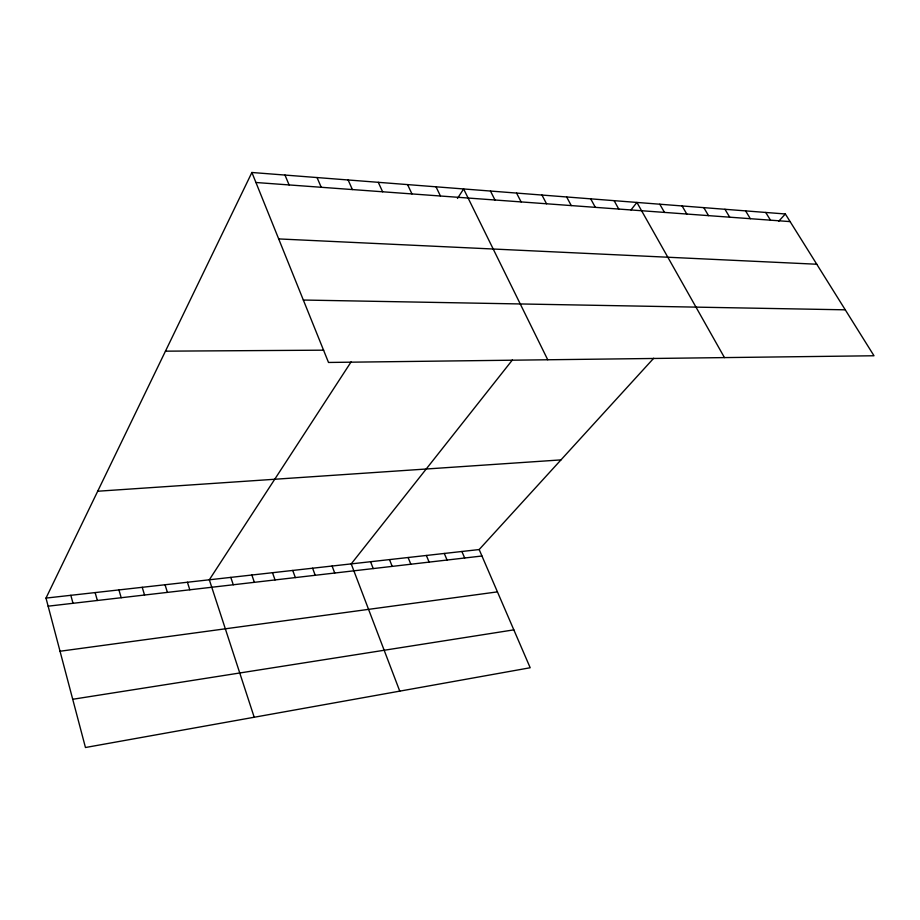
<?xml version="1.0" encoding="UTF-8"?>
<svg xmlns="http://www.w3.org/2000/svg" width="920" height="920" viewBox="0 0 920 920"><rect width="100%" height="100%" fill="white"/><g stroke="black" fill="none" stroke-linecap="round" stroke-linejoin="round"><path stroke-width="1.38" d="M653.717 358.236L479.171 549.55L530.184 667.747L85.456 747.511L46 598.092L251.896 172.488L785.346 213.98L874 355.764L328.509 362.457L251.896 172.488M351.095 361.905L209.323 579.784L254.207 717.244M457.459 198.444L463.634 188.956L547.733 359.766M512.405 359.95L351.221 563.891L399.763 691.138M630.994 209.921L636.904 202.434L724.466 357.604M778.803 221.145L785.346 213.98M72.714 699.28L513.832 629.855M60.03 651.245L497.432 591.87M48.139 606.176L481.953 556.002M46 598.092L479.171 549.55M97.704 491.234L560.97 459.897M165.462 351.164L323.69 350.175M303.335 300.035L845.273 309.822M278.691 238.924L816.764 264.236M255.944 182.505L790.107 221.605M765.716 212.451L770.477 220.167M745.591 210.887L750.341 218.695M724.96 209.277L729.698 217.189M703.788 207.632L708.526 215.636M682.077 205.942L686.803 214.049M659.789 204.217L664.493 212.416M614.111 200.663L618.769 209.07M590.697 198.835L595.332 207.345M566.651 196.972L571.262 205.585M541.96 195.052L546.537 203.78M516.568 193.073L521.122 201.917M490.475 191.038L494.983 200.008M436.011 186.806L440.438 196.017M407.572 184.598L411.953 193.924M378.292 182.321L382.616 191.785M348.128 179.975L352.394 189.566M317.043 177.548L321.229 187.289M461.897 551.482L464.669 558.003M444.303 553.449L447.051 560.038M284.981 175.064L289.098 184.931M426.374 555.462L429.111 562.108M408.112 557.509L410.826 564.224M389.505 559.59L392.196 566.375M370.553 561.717L373.209 568.572M332.097 566.03L334.719 573.034M312.616 568.215L315.203 575.287M292.755 570.434L295.32 577.587M272.504 572.712L275.045 579.933M251.861 575.023L254.368 582.325M230.805 577.38L233.277 584.764M187.415 582.245L189.808 589.789M165.048 584.752L167.405 592.376M142.22 587.305L144.543 595.021M118.921 589.915L121.198 597.724M95.128 592.583L97.359 600.484M70.829 595.309L73.013 603.301"/></g></svg>
